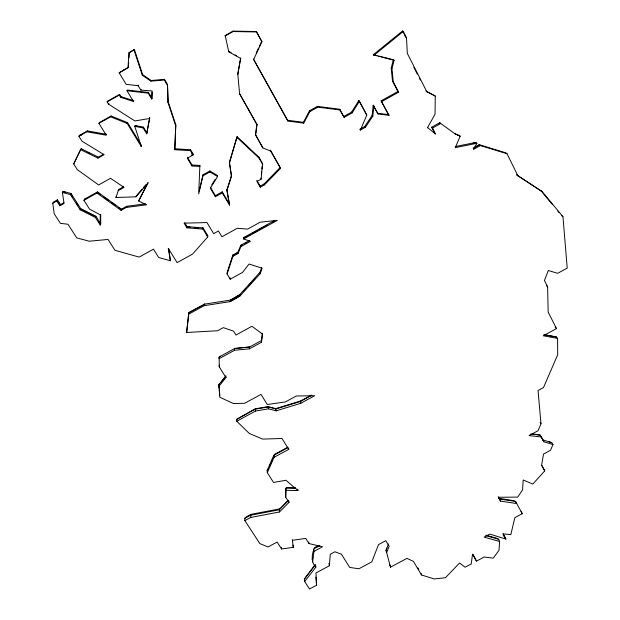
<?xml version="1.0" encoding="UTF-8"?>
<svg xmlns="http://www.w3.org/2000/svg" width="620" height="620" viewBox="0 0 620 620"><rect width="100%" height="100%" fill="white"/><g stroke="black" fill="none" stroke-linecap="round" stroke-linejoin="round"><path stroke-width="0.93" d="M425.901 91.024L435.256 96.038L435.046 114.173L427.529 127.627M187.411 157.248L192.03 165.005L199.873 165.455L198.695 193.889L202.957 175.824L209.909 171.957L209.924 170.957L203.004 174.809L199.183 191.007M57.567 200.919L57.443 199.857L56.777 200.988L59.877 205.786L60.527 204.639L57.443 199.857L53.46 202.089L52.777 203.228L54.203 213.807L60.373 223.309L67.929 224.246L76.748 237.871L89.179 241.211L108.035 239.46L114.925 250.263L139.113 257.099L153.458 249.147L158.697 257.54L170.392 260.733L168.284 248.364L177.126 262.64L192.603 254.068L207.739 236.925L207.762 235.678L203.058 227.889L187.054 226.618L184.698 222.735M234.523 350.261L234.438 348.603L249.705 346.975L234.833 348.401L219.124 357.004L219.147 358.693L234.523 350.261L249.511 348.82L261.423 342.287L262.547 334.087L251.929 326.275L235.972 335.033L233.585 331.142L223.301 327.647L217.682 330.739L186.636 332.483L188.697 314.185L204.12 305.683L204.158 304.18L230.95 300.041L239.963 294.725M199.873 165.455L199.81 166.439L191.936 165.982L187.294 158.201L193.029 155L190.449 150.652L174.793 149.715L175.786 124.837L168.167 101.665L167.485 84.428L164.509 79.368L151.133 80.499L142.6 74.602L134.385 49.453L128.975 52.809L127.968 67.859L119.187 72.803L126.108 84.32L138.198 85.731L140.802 90.086L152.032 91.001L151.683 99.022L148.196 93.155L126.984 90.729L127.356 90.055L148.475 92.473L151.947 98.309L151.683 99.022M174.793 149.715L175.786 124.837M207.739 236.925L203.011 229.106L203.058 227.889L202.159 228.176M151.947 98.309L152.225 92.093M202.957 175.824L203.004 174.809M188.697 314.185L188.798 312.651L204.732 304.149L188.798 312.651L186.636 332.483M128.65 62.589L128.34 67.27L119.187 72.803M128.968 57.908L129.347 52.289M292.361 539.757L293.291 547.351L281.581 548.971L277.117 542.066L268.065 546.956L259.873 543.624L244.853 520.614L250.681 517.46L279.574 511.95L288.974 502.355L285.712 497.201L285.921 488.196L287.013 487.514L295.461 487.7M486.142 535.246L496.178 538.059L498.596 539.245L499.643 541.469L498.992 550.32L493.28 558.139L484.158 557.031L476.509 561.123L472.51 554.202L471.231 563.944L465.116 567.215L459.567 563.007L445.416 577.747L434.124 578.941L421.561 574.988L413.37 561.34L406.929 558.372L390.507 567.176L389.864 564.843M315.03 564.789L304.335 579.111L304.676 581.506L309.504 589L316.58 585.202L315.937 572.973L329.375 565.742L330.266 554.272L334.924 551.769L341.434 554.21L349.696 567.416L358.879 568.788L371.829 561.836L378.526 544.6L385.81 540.687L389.159 546.22L386.678 552.575L386.043 550.289L386.88 548.08M203.011 229.106L186.946 227.835L187.054 226.618M191.936 165.982L192.03 165.005M193.029 155L193.115 154.07L190.549 149.738L174.956 148.8M360.6 128.782L364.793 126.457L372.186 115.328L373.232 105.206L378.154 113.995L389.073 115.343L381.13 100.82L397.877 91.512L398.644 92.178L381.835 101.525M359.763 129.247L360.375 130.068L365.42 127.263L372.845 116.087L373.899 105.927M190.449 150.652L190.549 149.738M261.338 174.483L261.64 171.756M261.942 169.028L262.245 166.3M260.299 187.186L260.106 186.132L264.228 183.846L280.232 167.416L280.504 168.392L264.438 184.892L260.299 187.186L256.982 181.451L261.129 179.149L262.554 163.572L258.928 157.24L237.072 136.71L229.369 162.239L231.493 176.46L226.881 190.363L229.493 205.104L222.286 192.913L222.254 191.836L215.38 195.657L215.388 196.749L222.286 192.913M317.285 107.368L317.394 106.408L339.644 109.236L344.131 117.335L352.175 112.871L359.429 101.246L358.825 100.541L351.594 112.112L343.589 116.56L339.644 109.236M170.392 260.733L168.795 248.961M304.676 581.506L315.867 567.122C310.457 561.952 311.969 553.637 314.565 547.607L318.703 545.375M312.558 561.929L313.976 551.382L313.604 549.08L319.819 545.732M262.229 333.397L261.423 342.287M255.541 135.052L256.843 124.14L239.522 93.597L257.021 124.946L255.541 135.052L262.865 147.917L270.661 151.048L280.504 168.392M146.684 133.796L149.73 117.723L146.684 133.796L143.158 127.96L134.788 126.348L135.129 125.519L143.46 127.131L146.971 132.944M237.754 73.788L240.692 58.009L237.855 74.392L237.754 73.788L239.63 94.279M397.877 91.512L392.499 81.119L391.228 68.053L393.328 59.737L394.088 60.28L391.972 68.626L393.251 81.747L398.644 92.178M175.623 125.658L167.974 102.385L168.167 101.665M100.239 225.076L100.711 223.859L95.891 216.287L80.709 208.622L71.006 193.463L63.031 191.355L62.395 192.456L70.401 194.564L80.151 209.785L95.395 217.473L100.239 225.076L100.231 214.784L89.52 209.103L83.917 200.299L96.96 193.022L121.078 210.343L126.271 207.452L146.243 204.833L138.632 200.958L147.971 182.621M358.352 102.207L358.825 100.541L366.784 115.103L360.375 130.068M123.574 186.783L118.614 189.55L115.971 197.501L136.067 196.819L136.392 195.711L142.081 189.123M229.431 163.207L237.072 136.71L237.545 138.12M167.974 102.385L167.485 84.428M126.271 207.452L126.635 206.305L145.584 203.825M204.12 305.683L230.531 301.553L239.979 295.972L260.191 273.683L262.121 268.204L249.054 264.043L242.513 272.428L230.237 279.202L227.114 274.048L232.88 256.362L232.802 255.037L237.871 252.239L240.824 245.28L249.519 240.475M226.881 190.363L231.415 175.445L229.369 162.239M121.078 210.343L121.466 209.18L126.635 206.305L127.557 206.708M167.284 85.08L164.292 79.996L164.509 79.368M118.614 189.55L118.211 190.635L124.016 187.395L110.523 178.304L98.611 184.954L77.33 169.655L73.71 163.936L80.577 149.621L97.929 158.131L104.075 154.69L82.003 141.205L78.895 136.245L86.847 131.781L106.245 135.207L98.929 123.349L110.624 116.792L127.216 123.458L141.298 146.607L141.6 145.7M230.531 301.553L230.47 300.065L239.87 294.508L260.005 272.296L261.609 267.755M143.158 127.96L143.46 127.131M115.971 197.501L116.382 196.385M388.515 543.949L386.043 550.289L390.507 567.176M106.315 199.741L106.764 198.617M148.196 93.155L148.475 92.473M288.238 500.247L279.822 508.85L250.914 514.352L250.681 517.46M95.395 217.473L95.891 216.287L95.24 216.303M543.88 334.575L556.249 336.862L557.574 338.419L557.69 354.749L543.492 387.554L538.044 390.499L540.981 423.762L538.052 430.737L529.062 435.581L541.361 436.992L543.895 441.773L553.001 444.563L550.444 450.337L543.531 454.049L541.632 465.078L544.732 470.882L532.812 484.065L523.179 479.965L522.575 489.901L517.685 497.108L498.41 497.286M134.385 49.453L134.036 49.964L142.29 75.222L150.862 81.142L151.133 80.499M232.88 256.362L237.972 253.549L240.932 246.566L240.824 245.28L241.963 245.109M460.172 136.167L454.863 133.618L460.172 136.167L455.274 147.63L476.95 143.29L475.873 142.43L455.227 146.56M312.185 559.596L312.922 557.892M297.74 489.157L297.957 490.567L285.936 480.268L273.513 482.445L267.321 472.673L267.119 470.611L273.831 455.282L274.769 454.266L287.742 447.214M269.638 465.976L270.738 463.466M271.475 461.792L272.575 459.281M273.304 457.607L274.769 454.266M267.321 472.673L274.055 457.304L273.831 455.282L287.641 447.779M96.96 193.022L97.448 191.929L121.466 209.18M127.216 123.458L127.588 122.644L111.065 116.002L99.417 122.535L98.929 123.349M256.215 53.095L258.563 48.027M259.354 46.337L261.702 41.261L256.339 31.527L233.042 31.109L225.169 35.534L225.215 35.976L233.128 31.535L256.517 31.953L261.911 41.734L253.634 59.559L287.882 121.063L303.761 123.124L309.861 111.577L317.828 107.144L340.171 109.98M140.802 90.086L141.12 89.404M119.637 94.395L119.226 95.093L120.575 97.317L133.424 101.448L133.773 100.719L120.977 96.612L119.637 94.395L107.578 101.161L107.121 101.889L108.477 104.114L134.873 120.947L149.451 118.513M80.74 149.536L73.71 163.936M80.151 209.785L80.709 208.622L80.112 208.677L94.395 215.884M83.917 200.299L84.46 199.175L97.448 191.929L100.176 194.424M138.198 85.731L138.524 85.072M142.29 75.222L142.6 74.602M97.929 158.131L98.417 157.17L103.773 154.171M311.271 395.196L300.63 400.993L300.716 403.318L276.163 410.828L268.514 408.828L255.432 411.068L236.77 421.251L249.279 433.457L262.624 439.084L282.015 438.495L288.742 449.322L274.055 457.304M138.632 200.958L148.118 182.853L136.067 196.819M303.761 123.124L303.389 122.326L309.458 110.825L317.394 106.408L317.828 107.144M279.822 508.85L279.326 509.764L279.574 511.95M70.401 194.564L71.006 193.463L70.556 193.75M110.624 116.792L111.065 116.002M120.575 97.317L120.977 96.612M476.95 143.29L473.378 149.467L480.43 145.576L507.021 153.744L517.886 175.793L542.151 191.603L562.96 216.729L567.222 268.088L557.636 273.312L548.305 270.49L544.445 280.496L547.63 286.851L548.158 312.085L556.496 328.592L543.244 335.776L557.574 338.419M80.577 149.621L81.142 148.699L98.417 157.17M108.477 104.114L108.926 103.377M211.776 184.838L215.14 179.42M209.924 171.825L209.924 170.957L217.535 175.553L217.55 176.568L210.32 188.224L215.388 196.749M86.847 131.781L87.389 130.929L106.702 134.346M123.489 70.378L123.876 69.781M78.895 136.245L79.469 135.369L87.389 130.929M267.119 470.611L268.065 469.193M300.63 400.993L275.683 408.627L267.995 406.611L255.618 408.727L236.677 419.345L236.77 421.251M304.335 579.111L315.487 564.774M221.449 381.943L224.843 377.704M218.798 386.462L225.959 377.518L225.912 375.759L218.783 384.671L219.844 397.257L233.43 403.519L244.706 403.279L261.005 394.374L267.267 404.496L285.394 401.946L296.283 396.01L314.658 395.715L300.716 403.318M143.344 187.659L145.87 184.729M243.335 291.423L245.884 288.61M248.434 285.797L251.627 282.278M252.898 280.876L254.812 278.76M438.689 123.845L439.735 122.745L455.863 134.447M288.021 500.882L279.326 509.764L250.542 515.243L244.729 518.39L244.853 520.614M244.729 518.39L246.597 516.685L250.914 514.352M219.806 383.796L218.783 384.671L219.131 388.26M394.088 60.28L373.287 54.777L402.527 31L403.333 31.419L406.464 37.611L407.34 53.428L426.785 91.69L435.256 96.038M373.961 55.296L403.333 31.419M126.837 123.148L127.588 122.644L141.104 144.879M236.677 419.345L255.618 408.727M128.975 52.809L134.036 49.964M107.121 101.889L119.226 95.093M52.777 203.228L56.777 200.988M60.527 204.639L63.852 202.779M59.877 205.786L64.046 203.453L62.395 192.456M191.487 154.977L193.115 154.07L191.696 153.07M431.621 127.24L439.735 122.745L440.673 123.535L432.528 128.046L431.621 127.24L434.783 133.393M240.932 246.566L250.457 241.304L243.613 238.979L243.497 237.724L274.536 220.557M248.806 235.267L250.488 234.337M252.169 233.407L257.222 230.617M258.904 229.687L263.957 226.889M265.639 225.959L267.321 225.029M272.374 222.239L274.055 221.309M243.613 238.979L277.31 220.348L260.144 222.208L247.674 229.106L237.274 228.284L221.906 236.794L218.434 231.004L213.652 233.655L206.979 222.565L184.101 223.161L186.946 227.835M245.148 243.35L246.737 242.467M234.864 254.324L237.359 252.952M473.099 148.149L479.338 144.708L505.835 152.846L507.021 153.744M475.23 147.289L479.338 144.708L480.43 145.576M229.578 301.7L239.979 295.972L239.87 294.508M261.663 340.411L249.372 347.161L249.511 348.82M311.813 395.25L300.382 401.481L275.923 408.968L268.305 406.968L255.269 409.2L255.432 411.068M220.642 356.19L219.124 357.004L219.279 366.87L225.959 377.518M313.976 551.382L322.547 546.763L309.024 543.577L305.753 538.431L292.446 540.268M521.133 511.562L522.265 513.693L514.84 517.669L510.818 534.657L502.975 533.843L505.912 539.067L489.785 534.091L484.119 537.121L499.643 541.469M234.438 348.603L234.833 348.401M243.497 237.724L247.124 236.197M472.665 143.499L475.873 142.43M234.035 254.789L232.802 255.037L227.06 272.661L227.114 274.048M84.46 199.175L86.312 198.857M150.862 81.142L164.292 79.996M79.469 135.369L81.367 135.238M230.47 300.065L230.95 300.041M457.668 135.377L459.164 135.338M295.833 488.413L285.921 488.196L285.712 497.201M286.2 490.319L297.957 490.567M187.162 226.99L189.976 227.207M194.657 227.579L198.408 227.881M532.518 433.892L540.129 435.1L541.361 436.992M530.712 434.015L540.129 435.1L543.895 441.773M553.567 336.544L556.249 336.862M389.073 115.343L388.345 114.576L377.471 113.235L378.154 113.995M253.634 59.559L253.464 59.009L287.572 120.272L303.389 122.326M498.441 498.294L513.546 500.627L515.577 501.479L522.265 513.693M500.534 501.092L516.692 503.579L515.577 501.479L499.472 498.992L500.534 501.092L498.201 496.713M545.127 334.978L552.629 336.365M373.287 54.777L376.929 55.676M378.75 56.133L392.421 59.512M485.855 535.672L498.596 539.245M542.283 439.712L551.738 442.657L553.001 444.563M548.708 441.68L551.738 442.657M63.031 191.355L65.611 192.44M145.266 204.375L146.243 204.833M135.129 125.519L136.477 126.178M87.722 152.543L89.458 153.396M406.464 37.611L405.65 37.161L404.48 34.852M229.524 51.762L231.121 52.654M235.104 54.885L236.701 55.777M225.169 35.534L228.788 51.824L240.808 58.551M310.256 111.282L309.458 110.825L309.861 111.577M209.909 171.957L217.55 176.568M542.151 191.603L516.662 174.809L517.886 175.793M104.036 197.191L108.663 200.516M111.747 202.732L115.599 205.499M118.683 207.715L121.001 209.382M206.499 234.763L207.762 235.678M391.228 68.053L391.972 68.626M427.389 127.418L435.697 134.23L432.528 128.046M561.573 215.597L562.96 216.729M392.499 81.119L393.251 81.747M365.273 126.875L364.793 126.457L365.42 127.263M237.165 137.57L259.113 158.178L262.756 164.54M81.142 148.699L82.507 149.986M546.329 285.464L547.63 286.851M503.184 534.982L505.912 539.067M372.186 115.328L372.845 116.087M555.179 327.065L556.496 328.592M267.995 406.611L268.514 408.828M540.841 190.565L552.42 204.554M557.915 211.18L559.132 212.652M351.594 112.112L352.175 112.871M343.589 116.56L344.131 117.335M275.683 408.627L276.163 410.828M540.159 422.53L540.981 423.762M58.59 202.508L60.124 204.887M71.06 194.533L72.571 196.889M76.593 203.174L78.105 205.538M98.758 221.836L99.766 223.417M544.732 470.882L541.733 465.574M417.919 567.843L418.887 569.447M126.984 90.729L133.424 101.448M210.335 187.162L215.38 195.657M222.254 191.836L229.431 203.98L229.493 205.104M472.897 554.234L476.509 561.123M256.804 180.412L260.106 186.132M255.363 134.199L262.865 147.917M270.886 150.954L279.76 166.594M503.169 533.874L504.843 536.85M359.429 101.246L366.784 115.103M377.045 112.437L373.232 105.206L373.465 108.004M381.13 100.82L388.345 114.576M413.85 67.317L417.291 74.09M419.446 78.322L420.306 80.019M402.527 31L403.697 33.309M261.702 41.261L261.911 41.734M256.339 31.527L256.517 31.953M287.572 120.272L287.882 121.063M421.058 573.43L421.561 574.988M134.788 126.348L141.298 146.607M270.421 150.133L270.661 151.048M256.843 124.14L257.021 124.946M258.928 157.24L259.113 158.178M264.228 183.846L264.438 184.892M233.042 31.109L233.128 31.535M260.935 178.126L261.129 179.149M328.949 563.402L329.375 565.742M226.835 189.294L229.431 203.98M315.611 565.556L315.867 567.122M316.58 585.202L315.906 577.166M308.783 542.058L309.024 543.577M288.548 447.996L288.742 449.322M260.005 272.296L260.191 273.683M288.781 500.914L288.974 502.355M292.997 545.058L293.291 547.351M228.726 51.313L228.788 51.824M281.41 547.437L281.581 548.971M219.302 390.05L219.821 395.428M237.871 252.239L237.972 253.549M231.415 175.445L231.493 176.46M230.167 277.799L230.237 279.202M219.263 365.149L219.279 366.87M100.704 214.536L100.711 223.859"/></g></svg>
